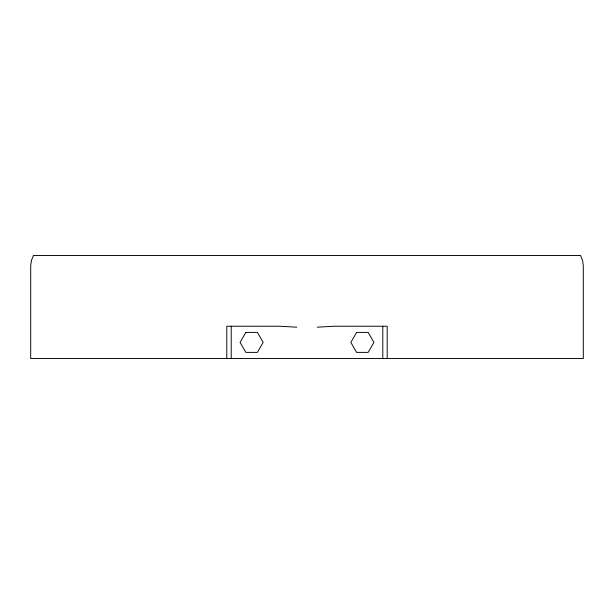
<?xml version="1.0" encoding="UTF-8"?>
<svg xmlns="http://www.w3.org/2000/svg" width="614" height="614" viewBox="0 0 614 614"><rect width="100%" height="100%" fill="white"/><g stroke="black" fill="none" stroke-linecap="round" stroke-linejoin="round"><path stroke-width="0.92" d="M317.269 327.185L334.085 326.234L387.204 326.234L387.204 358.538M296.731 327.185L279.915 326.234L226.796 326.234L226.796 358.538M382.798 326.234L382.798 358.538M231.209 326.234L231.209 358.538M31.391 260.589L30.7 265.716L30.7 358.538L583.3 358.538L583.3 265.716L582.609 260.589L580.545 255.462L33.455 255.462L31.391 260.589M245.846 332.397L240.074 342.389L245.846 352.382L257.381 352.382L263.153 342.389L257.381 332.397L245.846 332.397M356.619 332.397L350.847 342.389L356.619 352.382L368.154 352.382L373.926 342.389L368.154 332.397L356.619 332.397"/></g></svg>
